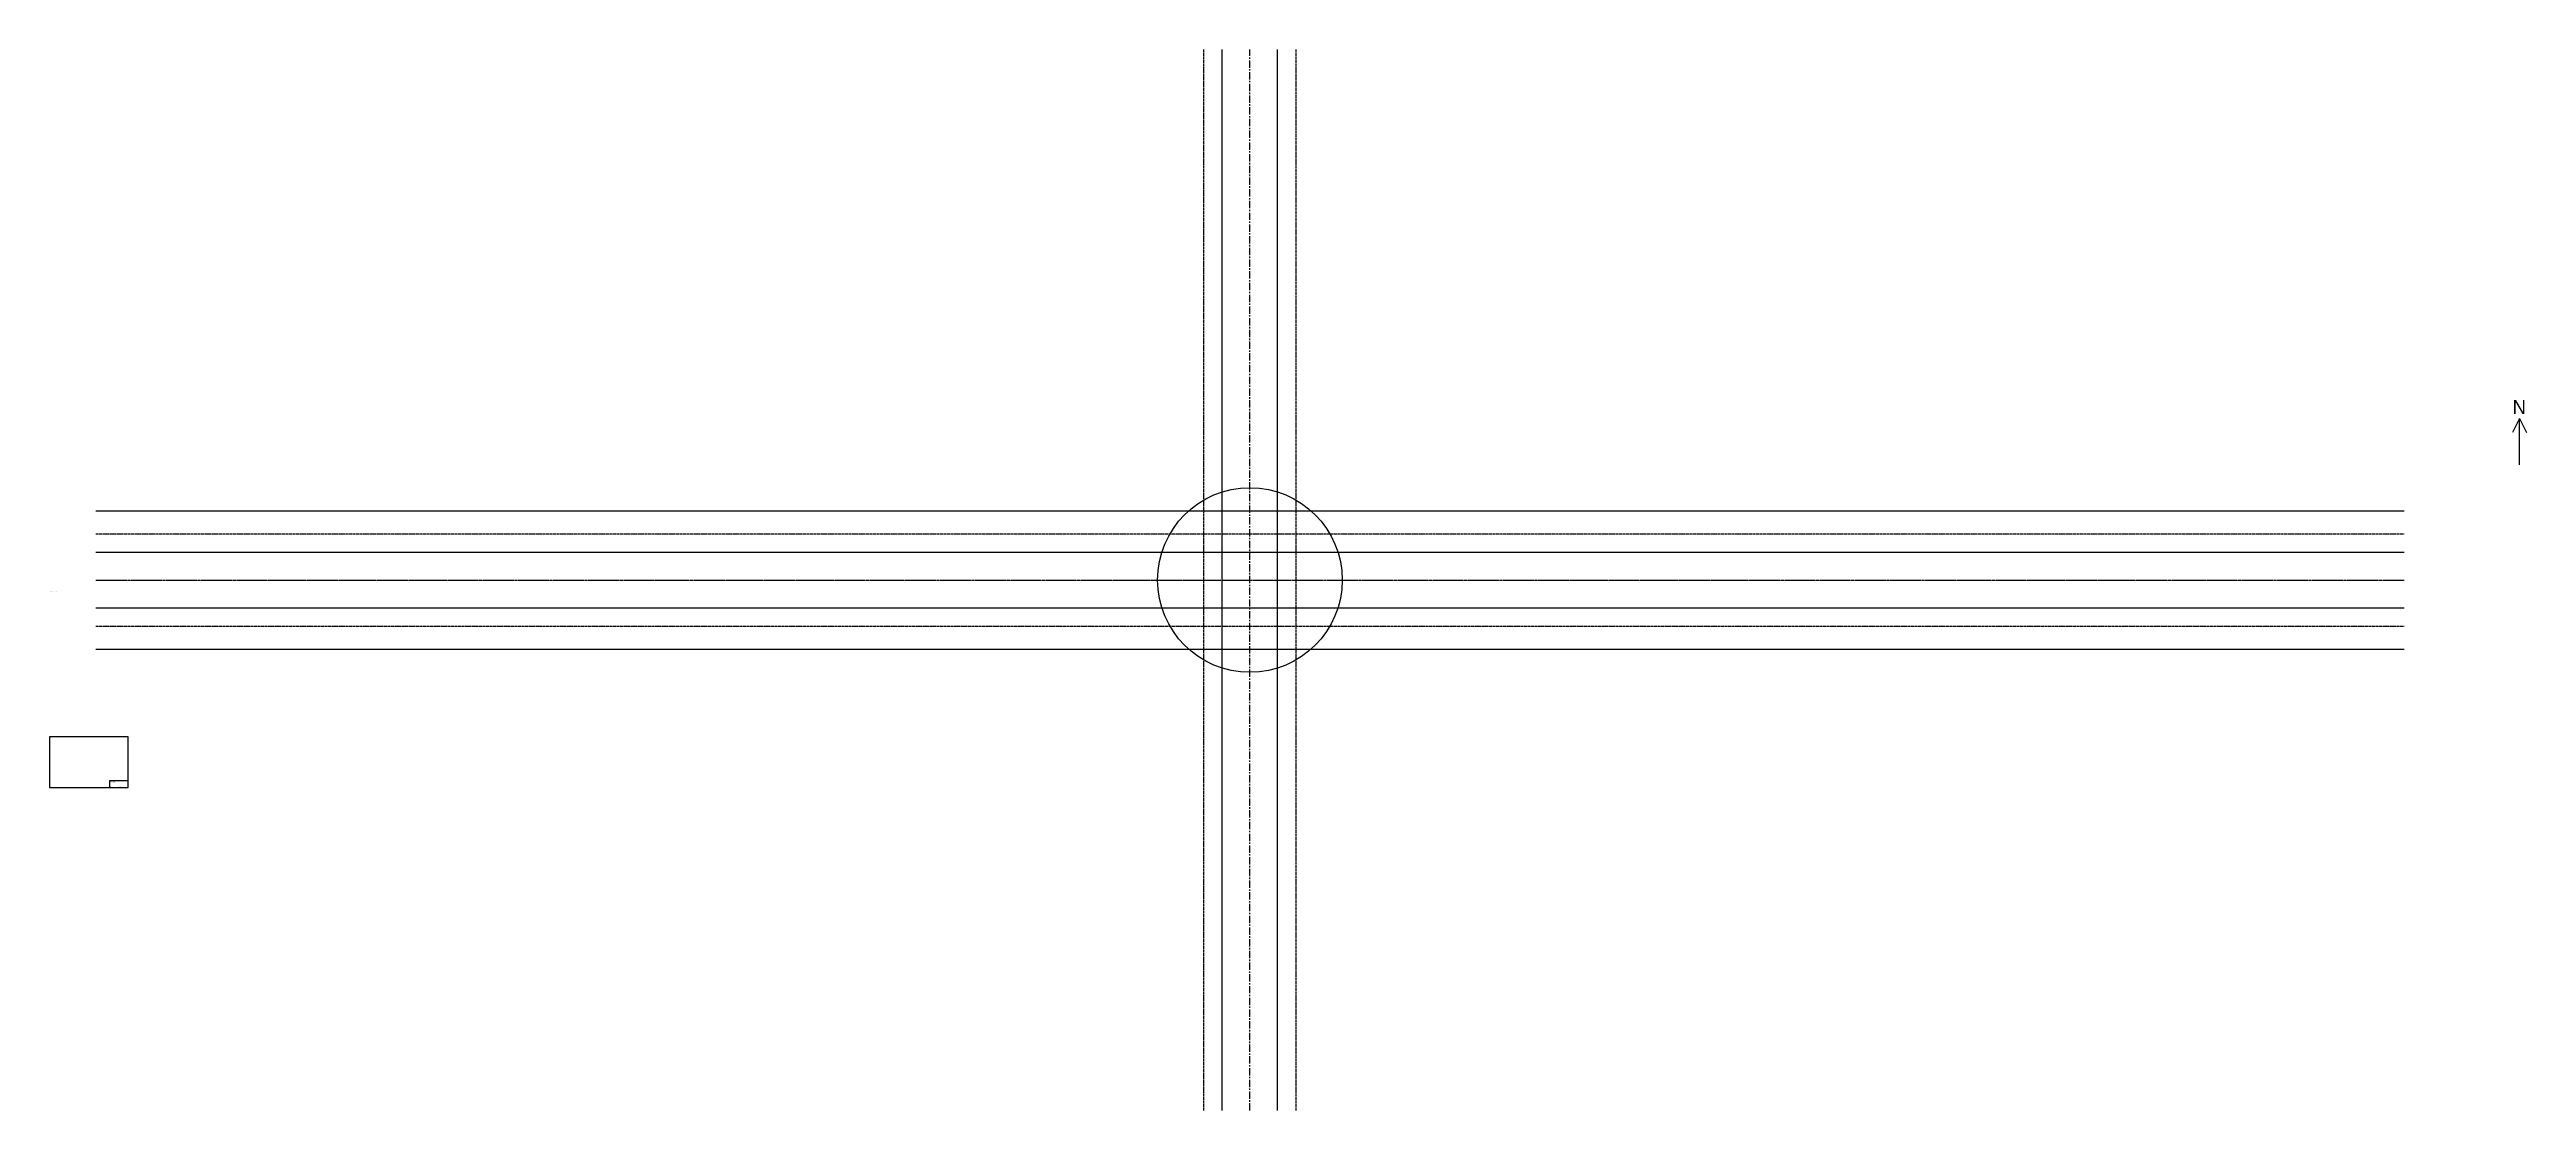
# Model space of a CAD drawing. Header units: feet. Extents: x -20 to 1053, y -230 to 230.
import ezdxf

# ---------------------------------------------------------------- set-up
doc = ezdxf.new("R2010")
doc.units = ezdxf.units.FT
doc.linetypes.add('CENTER', pattern=[5.08, 3.175, -0.635, 0.635, -0.635])
doc.linetypes.add('DASHED', pattern=[1.524, 1.27, -0.254])
for name, color, linetype in [('ANNO-NORTH', 7, 'Continuous'), ('ANNO-TEXT', 7, 'Continuous'), ('ANNO-TITLEBLOCK', 7, 'Continuous'), ('ROAD-CL', 1, 'Continuous'), ('ROAD-EOP', 7, 'Continuous'), ('ROAD-SHLDR', 8, 'Continuous'), ('ROAD-STATION', 2, 'Continuous'), ('ROAD-STRIPING', 7, 'Continuous'), ('SURV-ROW', 1, 'Continuous')]:
    doc.layers.add(name, color=color, linetype=linetype)

msp = doc.modelspace()

# ---------------------------------------------------------------- linework, layer by layer
at = {"layer": 'ANNO-NORTH'}
for p, q in [((1050, 70), (1047, 64)), ((1050, 50), (1050, 70)), ((1050, 70), (1053, 64))]:
    msp.add_line(p, q, dxfattribs=at)
at = {"layer": 'ANNO-TITLEBLOCK'}
for points in [[(-20, -90), (14, -90), (14, -68), (-20, -68)], [(6, -90), (14, -90), (14, -87), (6, -87)]]:
    msp.add_lwpolyline(points, close=True, dxfattribs=at)
at = {"layer": 'ROAD-CL', "linetype": 'CENTER'}
for p, q in [((500, -230), (500, 230)), ((0, 0), (1000, 0))]:
    msp.add_line(p, q, dxfattribs=at)
at = {"layer": 'ROAD-CL'}
msp.add_circle((500, 0), 40, dxfattribs=at)
at = {"layer": 'ROAD-EOP'}
for p, q in [((488, -230), (488, 230)), ((512, -230), (512, 230)), ((0, 12), (1000, 12)), ((0, -12), (1000, -12))]:
    msp.add_line(p, q, dxfattribs=at)
at = {"layer": 'ROAD-SHLDR', "linetype": 'DASHED'}
for p, q in [((480, -230), (480, 230)), ((520, -230), (520, 230)), ((0, 20), (1000, 20)), ((0, -20), (1000, -20))]:
    msp.add_line(p, q, dxfattribs=at)
at = {"layer": 'ROAD-STRIPING', "linetype": 'DASHED'}
msp.add_line((0, 0), (1000, 0), dxfattribs=at)
at = {"layer": 'SURV-ROW'}
for p, q in [((0, 30), (1000, 30)), ((0, -30), (1000, -30))]:
    msp.add_line(p, q, dxfattribs=at)

# ---------------------------------------------------------------- texts
at = {"layer": 'ANNO-NORTH'}
msp.add_text('N', height=6, dxfattribs=at).set_placement((1047, 72))
at = {"layer": 'ANNO-TEXT'}
msp.add_text('STANDARDS: CA DOT / AASHTO 7th Ed.', height=0.12, dxfattribs=at).set_placement((-20, -5))
at = {"layer": 'ANNO-TITLEBLOCK'}
for s, height, p in [('ROAD PLAN', 0.25, (6.2, -87.7)), ('SCALE: 1"=50\'', 0.1, (6.2, -88.8)), ('DATE: ', 0.1, (6.2, -89.2)), ('BY: ', 0.1, (6.2, -89.6)), ('SHEET: 1 of 1', 0.1, (10, -89.6))]:
    msp.add_text(s, height=height, dxfattribs=at).set_placement(p)
at = {"layer": 'ROAD-STATION'}
for s, p in [('0+00', (0, -33)), ('1+00', (100, -33)), ('2+00', (200, -33)), ('3+00', (300, -33)), ('4+00', (400, -33)), ('5+00', (500, -33)), ('6+00', (600, -33)), ('7+00', (700, -33)), ('8+00', (800, -33)), ('9+00', (900, -33)), ('10+00', (1000, -33))]:
    msp.add_text(s, height=0.1, dxfattribs=at).set_placement(p)

doc.saveas('drawing.dxf')
